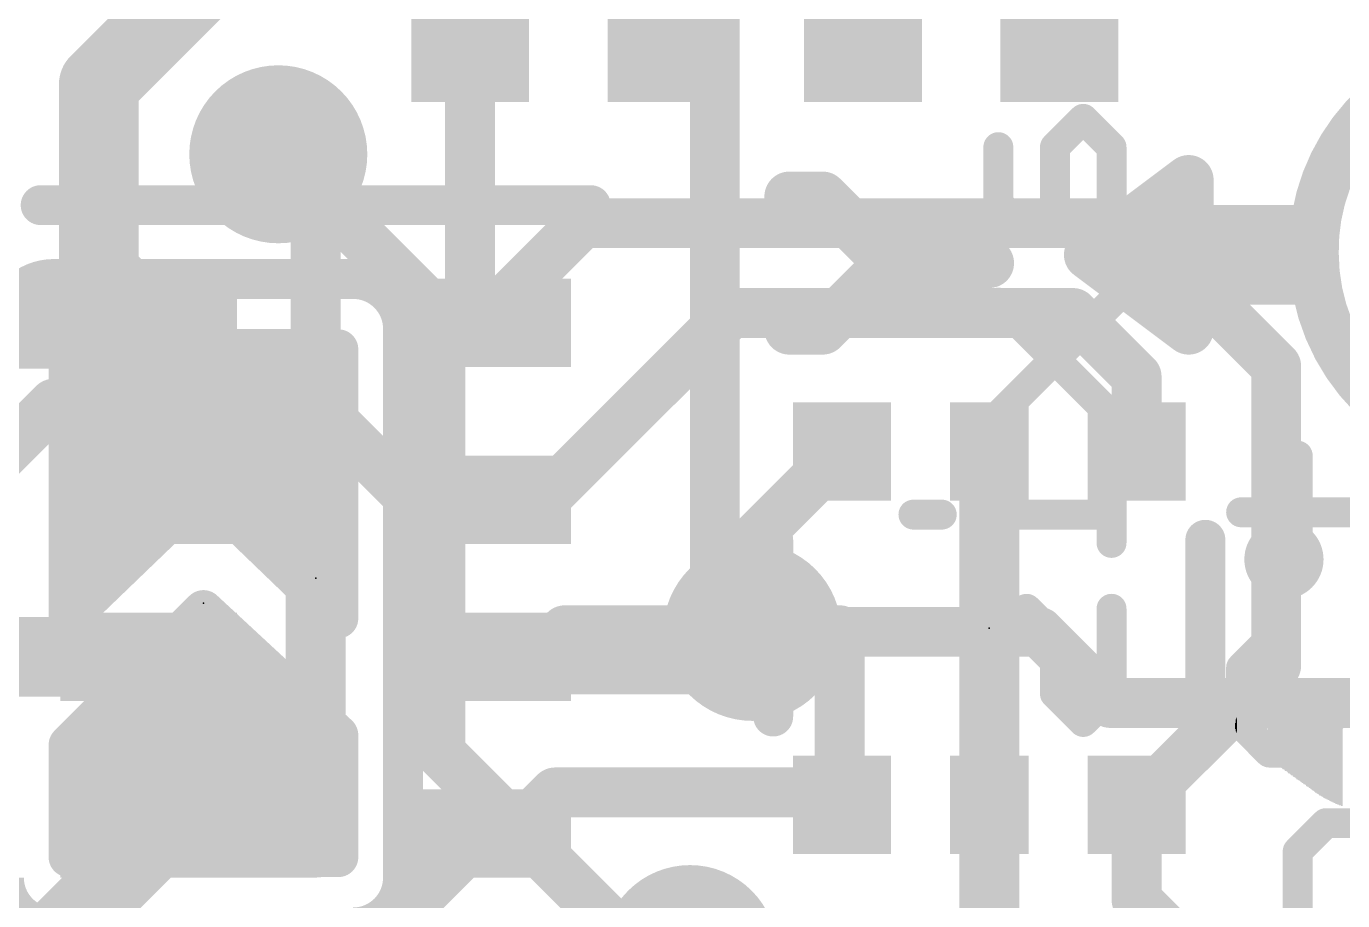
# Model space of a CAD drawing. Extents: x -0.1 to 17.9, y -0.1 to 25.5.
# Drawn here: x 5.13 to 11.83, y 15.5 to 19.96 of the extents above; entities that cross this region are included whole.
import ezdxf

# ---------------------------------------------------------------- set-up
doc = ezdxf.new("R2010")
doc.units = 0
for name, color, linetype in [('1', 12, 'CONTINUOUS'), ('16', 5, 'CONTINUOUS'), ('18', 110, 'CONTINUOUS'), ('21', 40, 'CONTINUOUS'), ('22', 6, 'CONTINUOUS'), ('23', 40, 'CONTINUOUS'), ('24', 6, 'CONTINUOUS')]:
    doc.layers.add(name, color=color, linetype=linetype)

# ---------------------------------------------------------------- blocks, each defined once
blk = doc.blocks.new('RECT')
blk.add_solid([(-0.5, -0.5), (0.5, -0.5), (-0.5, 0.5), (0.5, 0.5)])
blk = doc.blocks.new('RECT121920X243840R50')
at = {"const_width": 0.1905}
blk.add_lwpolyline([(0.2858, -0.5715), (0.2858, 0.5715, 0.4142), (0.1905, 0.6668), (-0.1905, 0.6668, 0.4142), (-0.2858, 0.5715), (-0.2858, -0.5715, 0.4142), (-0.1905, -0.6668), (0.1905, -0.6668, 0.4142)], format="xyb", close=True, dxfattribs=at)
blk.add_solid([(-0.2159, -0.5969), (0.2159, -0.5969), (-0.2159, 0.5969), (0.2159, 0.5969)])
blk = doc.blocks.new('ROUNDV')
at = {"const_width": 0.5}
blk.add_lwpolyline([(0, -0.25, 1), (0, 0.25, 1), (0, -0.25)], format="xyb", dxfattribs=at)

msp = doc.modelspace()

# ---------------------------------------------------------------- linework, layer by layer
at = {"layer": '1'}
for points, const_width in [([(6.262, 20.4225), (5.5, 19.6605)], 0.4064), ([(7.39, 20.346), (7.39, 18.509)], 0.254), ([(5.5, 19.6605), (5.5, 18.699)], 0.4064), ([(6.604, 19.1135), (6.4135, 19.304)], 0.254), ([(6.604, 19.1135), (6.604, 18.034)], 0.254), ([(7.454, 18.445), (7.962, 18.953)], 0.254), ([(7.962, 18.953), (10.765, 18.953)], 0.254), ([(10.765, 18.953), (11.4935, 18.2245)], 0.254), ([(5.754, 18.445), (5.5, 18.699)], 0.4064), ([(5.724, 18.415), (5.754, 18.445)], 0.4064), ([(7.39, 18.509), (7.454, 18.445)], 0.254), ([(4.445, 18.415), (5.724, 18.415)], 0.4064), ([(7.766, 17.545), (8.7168, 18.4958)], 0.254), ([(8.7168, 18.4958), (10.4592, 18.4958)], 0.254), ([(10.4592, 18.4958), (10.783, 18.172)], 0.254), ([(10.783, 18.172), (10.783, 17.791)], 0.254), ([(11.4935, 18.2245), (11.4935, 16.7005)], 0.254), ([(7.093, 17.545), (6.604, 18.034)], 0.254), ([(8.775, 17.283), (9.283, 17.791)], 0.254), ([(10.033, 15.991), (10.033, 17.791)], 0.3048), ([(5.754, 17.545), (6.2675, 17.545)], 0.3048), ([(6.2675, 17.545), (6.604, 17.2085)], 0.3048), ([(7.454, 17.545), (7.093, 17.545)], 0.254), ([(7.454, 17.545), (7.766, 17.545)], 0.254), ([(6.604, 17.2085), (6.604, 16.256)], 0.3048), ([(8.775, 17.283), (8.775, 16.9235)], 0.254), ([(8.8265, 16.872), (8.775, 16.9235)], 0.254), ([(8.7875, 16.872), (8.597, 16.6815)], 0.254), ([(8.7875, 16.872), (8.8265, 16.872)], 0.254), ([(5.754, 16.745), (4.718, 16.745)], 0.4064), ([(7.454, 16.745), (7.5175, 16.6815)], 0.254), ([(11.4935, 16.7005), (10.7835, 15.9905)], 0.254), ([(7.5175, 16.6815), (8.597, 16.6815)], 0.254), ([(6.604, 16.256), (6.193, 15.845)], 0.3048), ([(7.8225, 16.0545), (7.613, 15.845)], 0.254), ([(7.8225, 16.0545), (9.2195, 16.0545)], 0.254), ([(9.283, 15.991), (9.2195, 16.0545)], 0.254), ([(10.033, 15.991), (10.033, 15.081)], 0.3048), ([(10.783, 15.991), (10.7835, 15.9905)], 0.254), ([(10.783, 15.991), (10.783, 15.506)], 0.254), ([(5.754, 15.845), (4.797, 14.888)], 0.3048), ([(6.193, 15.845), (5.754, 15.845)], 0.3048), ([(6.858, 15.249), (7.454, 15.845)], 0.254), ([(7.613, 15.845), (7.454, 15.845)], 0.254), ([(10.783, 15.506), (11.303, 14.986)], 0.254)]:
    msp.add_lwpolyline(points, dxfattribs=dict(at, const_width=const_width))
for points, const_width in [([(5.6016, 19.6605, 1), (5.3984, 19.6605)], 0.2032), ([(5.4282, 19.7323, 1), (5.5718, 19.5887)], 0.2032), ([(6.4584, 19.3489, 1), (6.3686, 19.2591)], 0.127), ([(6.6675, 19.1135, 1), (6.5405, 19.1135)], 0.127), ([(6.5591, 19.0686, 1), (6.6489, 19.1584)], 0.127), ([(7.962, 19.0165, 1), (7.962, 18.8895)], 0.127), ([(8.0069, 18.9081, 1), (7.9171, 18.9979)], 0.127), ([(10.8099, 18.9979, 1), (10.7201, 18.9081)], 0.127), ([(10.765, 18.8895, 1), (10.765, 19.0165)], 0.127), ([(5.5718, 18.7708, 1), (5.4282, 18.6272)], 0.2032), ([(5.3984, 18.699, 1), (5.6016, 18.699)], 0.2032), ([(5.8258, 18.3732, 1), (5.6822, 18.5168)], 0.2032), ([(7.4349, 18.5539, 1), (7.3451, 18.4641)], 0.127), ([(5.6522, 18.4868, 1), (5.7958, 18.3432)], 0.2032), ([(5.6822, 18.3732, 1), (5.8258, 18.5168)], 0.2032), ([(5.724, 18.3134, 1), (5.724, 18.5166)], 0.2032), ([(7.3265, 18.509, 1), (7.4535, 18.509)], 0.127), ([(8.7168, 18.5593, 1), (8.7168, 18.4323)], 0.127), ([(8.7617, 18.4509, 1), (8.6719, 18.5407)], 0.127), ([(10.5041, 18.5407, 1), (10.4143, 18.4509)], 0.127), ([(10.4592, 18.4323, 1), (10.4592, 18.5593)], 0.127), ([(7.4091, 18.4899, 1), (7.4989, 18.4001)], 0.127), ([(7.4091, 18.4001, 1), (7.4989, 18.4899)], 0.127), ([(10.8465, 18.172, 1), (10.7195, 18.172)], 0.127), ([(11.557, 18.2245, 1), (11.43, 18.2245)], 0.127), ([(11.4486, 18.1796, 1), (11.5384, 18.2694)], 0.127), ([(10.7381, 18.1271, 1), (10.8279, 18.2169)], 0.127), ([(6.6489, 18.0789, 1), (6.5591, 17.9891)], 0.127), ([(6.5405, 18.034, 1), (6.6675, 18.034)], 0.127), ([(9.3279, 17.7461, 1), (9.2381, 17.8359)], 0.127), ([(10.1092, 17.791, 1), (9.9568, 17.791)], 0.1524), ([(10.7195, 17.791, 1), (10.8465, 17.791)], 0.127), ([(5.754, 17.6212, 1), (5.754, 17.4688)], 0.1524), ([(6.3214, 17.5989, 1), (6.2136, 17.4911)], 0.1524), ([(6.2675, 17.4688, 1), (6.2675, 17.6212)], 0.1524), ([(7.093, 17.6085, 1), (7.093, 17.4815)], 0.127), ([(7.0481, 17.5001, 1), (7.1379, 17.5899)], 0.127), ([(7.454, 17.6085, 1), (7.454, 17.4815)], 0.127), ([(7.454, 17.4815, 1), (7.454, 17.6085)], 0.127), ([(7.7211, 17.5899, 1), (7.8109, 17.5001)], 0.127), ([(7.766, 17.4815, 1), (7.766, 17.6085)], 0.127), ([(6.6802, 17.2085, 1), (6.5278, 17.2085)], 0.1524), ([(8.8385, 17.283, 1), (8.7115, 17.283)], 0.127), ([(8.7301, 17.3279, 1), (8.8199, 17.2381)], 0.127), ([(6.5501, 17.1546, 1), (6.6579, 17.2624)], 0.1524), ([(8.8199, 16.9684, 1), (8.7301, 16.8786)], 0.127), ([(8.7115, 16.9235, 1), (8.8385, 16.9235)], 0.127), ([(8.7875, 16.9355, 1), (8.7875, 16.8085)], 0.127), ([(8.8324, 16.8271, 1), (8.7426, 16.9169)], 0.127), ([(8.7816, 16.8271, 1), (8.8714, 16.9169)], 0.127), ([(8.8265, 16.8085, 1), (8.8265, 16.9355)], 0.127), ([(5.754, 16.6434, 1), (5.754, 16.8466)], 0.2032), ([(7.4989, 16.7899, 1), (7.4091, 16.7001)], 0.127), ([(11.5384, 16.6556, 1), (11.4486, 16.7454)], 0.127), ([(7.5175, 16.745, 1), (7.5175, 16.618)], 0.127), ([(7.4726, 16.6366, 1), (7.5624, 16.7264)], 0.127), ([(8.5521, 16.7264, 1), (8.6419, 16.6366)], 0.127), ([(8.597, 16.618, 1), (8.597, 16.745)], 0.127), ([(11.43, 16.7005, 1), (11.557, 16.7005)], 0.127), ([(6.6579, 16.2021, 1), (6.5501, 16.3099)], 0.1524), ([(6.5278, 16.256, 1), (6.6802, 16.256)], 0.1524), ([(7.8225, 16.118, 1), (7.8225, 15.991)], 0.127), ([(7.8674, 16.0096, 1), (7.7776, 16.0994)], 0.127), ([(9.2644, 16.0994, 1), (9.1746, 16.0096)], 0.127), ([(9.2195, 15.991, 1), (9.2195, 16.118)], 0.127), ([(9.2381, 15.9461, 1), (9.3279, 16.0359)], 0.127), ([(10.1092, 15.991, 1), (9.9568, 15.991)], 0.1524), ([(10.8279, 16.0359, 1), (10.7381, 15.9461)], 0.127), ([(10.8465, 15.991, 1), (10.7195, 15.991)], 0.127), ([(10.7386, 16.0354, 1), (10.8284, 15.9456)], 0.127), ([(10.7386, 15.9456, 1), (10.8284, 16.0354)], 0.127), ([(9.9568, 15.991, 1), (10.1092, 15.991)], 0.1524), ([(5.754, 15.9212, 1), (5.754, 15.7688)], 0.1524), ([(5.8079, 15.7911, 1), (5.7001, 15.8989)], 0.1524), ([(6.1391, 15.8989, 1), (6.2469, 15.7911)], 0.1524), ([(6.193, 15.7688, 1), (6.193, 15.9212)], 0.1524), ([(7.454, 15.9085, 1), (7.454, 15.7815)], 0.127), ([(7.4989, 15.8001, 1), (7.4091, 15.8899)], 0.127), ([(7.5681, 15.8899, 1), (7.6579, 15.8001)], 0.127), ([(7.613, 15.7815, 1), (7.613, 15.9085)], 0.127), ([(10.8279, 15.5509, 1), (10.7381, 15.4611)], 0.127), ([(10.7195, 15.506, 1), (10.8465, 15.506)], 0.127)]:
    msp.add_lwpolyline(points, format="xyb", dxfattribs=dict(at, const_width=const_width))
at = {"layer": '16'}
for points, const_width in [([(8.636, 21.717), (8.636, 17.0625)], 0.254), ([(7.239, 18.4785), (6.4135, 19.304)], 0.254), ([(7.239, 18.4785), (7.239, 16.256)], 0.254), ([(5.3459, 16.941), (5.3459, 18.311)], 0.2032), ([(5.3459, 18.311), (6.7191, 18.311)], 0.2032), ([(5.3459, 18.288), (6.7191, 18.288)], 0.2032), ([(6.7191, 18.311), (6.7191, 16.941)], 0.2032), ([(3.7465, 16.51), (5.2705, 18.034)], 0.254), ([(5.2705, 18.034), (6.0325, 18.034)], 0.254), ([(5.3459, 18.0848), (6.7191, 18.0848)], 0.2032), ([(5.3459, 17.8816), (6.7191, 17.8816)], 0.2032), ([(5.3459, 17.6784), (6.7191, 17.6784)], 0.2032), ([(6.0325, 17.6022), (5.3459, 16.941)], 0.2032), ([(6.7191, 16.941), (6.0325, 17.6022)], 0.2032), ([(5.3459, 17.4752), (5.9006, 17.4752)], 0.2032), ([(6.1644, 17.4752), (6.7191, 17.4752)], 0.2032), ([(5.3459, 17.272), (5.6896, 17.272)], 0.2032), ([(6.3754, 17.272), (6.7191, 17.272)], 0.2032), ([(5.3459, 17.0688), (5.4786, 17.0688)], 0.2032), ([(6.5864, 17.0688), (6.7191, 17.0688)], 0.2032), ([(8.636, 17.0625), (8.8265, 16.872)], 0.254), ([(6.0325, 16.9831), (5.3459, 16.2965)], 0.2032), ([(6.7191, 16.3465), (6.0325, 16.9831)], 0.2032), ([(5.915, 16.8656), (6.1592, 16.8656)], 0.2032), ([(8.8265, 16.872), (10.287, 16.872)], 0.254), ([(10.287, 16.872), (10.649, 16.51)], 0.254), ([(5.7118, 16.6624), (6.3784, 16.6624)], 0.2032), ([(10.649, 16.51), (15.24, 16.51)], 0.254), ([(5.5086, 16.4592), (6.5976, 16.4592)], 0.2032), ([(6.7191, 15.725), (6.7191, 16.3465)], 0.2032), ([(5.3459, 16.2965), (5.3459, 15.725)], 0.2032), ([(5.3459, 16.256), (6.7191, 16.256)], 0.2032), ([(7.239, 16.256), (8.255, 15.24)], 0.254), ([(6.0325, 16.002), (5.08, 15.0495)], 0.3048), ([(5.3459, 16.0528), (6.7191, 16.0528)], 0.2032), ([(5.3459, 15.8496), (6.7191, 15.8496)], 0.2032), ([(5.3459, 15.725), (6.7191, 15.725)], 0.2032)]:
    msp.add_lwpolyline(points, dxfattribs=dict(at, const_width=const_width))
for points, const_width in [([(6.4584, 19.3489, 1), (6.3686, 19.2591)], 0.127), ([(7.3025, 18.4785, 1), (7.1755, 18.4785)], 0.127), ([(7.1941, 18.4336, 1), (7.2839, 18.5234)], 0.127), ([(5.3967, 18.311, 1), (5.2951, 18.311)], 0.1016), ([(5.3459, 18.3618, 1), (5.3459, 18.2602)], 0.1016), ([(5.3459, 18.3388, 1), (5.3459, 18.2372)], 0.1016), ([(6.7699, 18.311, 1), (6.6683, 18.311)], 0.1016), ([(6.7191, 18.2602, 1), (6.7191, 18.3618)], 0.1016), ([(6.7191, 18.2372, 1), (6.7191, 18.3388)], 0.1016), ([(5.2705, 18.0975, 1), (5.2705, 17.9705)], 0.127), ([(5.3154, 17.9891, 1), (5.2256, 18.0789)], 0.127), ([(5.3459, 18.1356, 1), (5.3459, 18.034)], 0.1016), ([(6.0325, 17.9705, 1), (6.0325, 18.0975)], 0.127), ([(6.7191, 18.034, 1), (6.7191, 18.1356)], 0.1016), ([(5.3459, 17.9324, 1), (5.3459, 17.8308)], 0.1016), ([(6.7191, 17.8308, 1), (6.7191, 17.9324)], 0.1016), ([(5.3459, 17.7292, 1), (5.3459, 17.6276)], 0.1016), ([(6.7191, 17.6276, 1), (6.7191, 17.7292)], 0.1016), ([(6.0677, 17.6388, 1), (5.9973, 17.5656)], 0.1016), ([(6.0677, 17.5656, 1), (5.9973, 17.6388)], 0.1016), ([(5.3459, 17.526, 1), (5.3459, 17.4244)], 0.1016), ([(5.9006, 17.4244, 1), (5.9006, 17.526)], 0.1016), ([(6.1644, 17.526, 1), (6.1644, 17.4244)], 0.1016), ([(6.7191, 17.4244, 1), (6.7191, 17.526)], 0.1016), ([(5.3459, 17.3228, 1), (5.3459, 17.2212)], 0.1016), ([(5.6896, 17.2212, 1), (5.6896, 17.3228)], 0.1016), ([(6.3754, 17.3228, 1), (6.3754, 17.2212)], 0.1016), ([(6.7191, 17.2212, 1), (6.7191, 17.3228)], 0.1016), ([(5.3459, 17.1196, 1), (5.3459, 17.018)], 0.1016), ([(5.4786, 17.018, 1), (5.4786, 17.1196)], 0.1016), ([(6.5864, 17.1196, 1), (6.5864, 17.018)], 0.1016), ([(6.7191, 17.018, 1), (6.7191, 17.1196)], 0.1016), ([(8.6809, 17.1074, 1), (8.5911, 17.0176)], 0.127), ([(8.5725, 17.0625, 1), (8.6995, 17.0625)], 0.127), ([(5.3107, 16.9776, 1), (5.3811, 16.9044)], 0.1016), ([(6.067, 17.0204, 1), (5.998, 16.9458)], 0.1016), ([(6.0684, 16.9472, 1), (5.9966, 17.019)], 0.1016), ([(6.6839, 16.9044, 1), (6.7543, 16.9776)], 0.1016), ([(5.2951, 16.941, 1), (5.3967, 16.941)], 0.1016), ([(5.915, 16.9164, 1), (5.915, 16.8148)], 0.1016), ([(6.1592, 16.8148, 1), (6.1592, 16.9164)], 0.1016), ([(6.6683, 16.941, 1), (6.7699, 16.941)], 0.1016), ([(8.8265, 16.9355, 1), (8.8265, 16.8085)], 0.127), ([(8.7816, 16.8271, 1), (8.8714, 16.9169)], 0.127), ([(10.3319, 16.9169, 1), (10.2421, 16.8271)], 0.127), ([(10.287, 16.8085, 1), (10.287, 16.9355)], 0.127), ([(5.7118, 16.7132, 1), (5.7118, 16.6116)], 0.1016), ([(6.3784, 16.6116, 1), (6.3784, 16.7132)], 0.1016), ([(10.649, 16.5735, 1), (10.649, 16.4465)], 0.127), ([(5.5086, 16.51, 1), (5.5086, 16.4084)], 0.1016), ([(6.5976, 16.4084, 1), (6.5976, 16.51)], 0.1016), ([(10.6041, 16.4651, 1), (10.6939, 16.5549)], 0.127), ([(6.7699, 16.3465, 1), (6.6683, 16.3465)], 0.1016), ([(6.6846, 16.3092, 1), (6.7536, 16.3838)], 0.1016), ([(5.3967, 16.2965, 1), (5.2951, 16.2965)], 0.1016), ([(5.31, 16.3324, 1), (5.3818, 16.2606)], 0.1016), ([(5.3459, 16.3068, 1), (5.3459, 16.2052)], 0.1016), ([(6.7191, 16.2052, 1), (6.7191, 16.3068)], 0.1016), ([(7.2839, 16.3009, 1), (7.1941, 16.2111)], 0.127), ([(7.1755, 16.256, 1), (7.3025, 16.256)], 0.127), ([(5.3459, 16.1036, 1), (5.3459, 16.002)], 0.1016), ([(6.0864, 15.9481, 1), (5.9786, 16.0559)], 0.1524), ([(6.7191, 16.002, 1), (6.7191, 16.1036)], 0.1016), ([(5.3459, 15.9004, 1), (5.3459, 15.7988)], 0.1016), ([(6.7191, 15.7988, 1), (6.7191, 15.9004)], 0.1016), ([(5.3459, 15.7758, 1), (5.3459, 15.6742)], 0.1016), ([(6.7191, 15.6742, 1), (6.7191, 15.7758)], 0.1016), ([(5.2951, 15.725, 1), (5.3967, 15.725)], 0.1016), ([(6.6683, 15.725, 1), (6.7699, 15.725)], 0.1016)]:
    msp.add_lwpolyline(points, format="xyb", dxfattribs=dict(at, const_width=const_width))
at = {"layer": '21'}
for points, const_width in [([(12.701, 19.816, 0.4245), (11.685, 18.8)], 0.254), ([(11.1115, 19.173, 1), (10.9845, 19.173)], 0.127), ([(11.0861, 19.1222, 1), (11.0099, 19.2238)], 0.127), ([(9.0151, 19.1524, 1), (9.0151, 19.0254)], 0.127), ([(9.2295, 19.1338, 1), (9.1397, 19.044)], 0.127), ([(9.1846, 19.0254, 1), (9.1846, 19.1524)], 0.127), ([(10.884, 19.1135, 1), (10.884, 18.9865)], 0.127), ([(11.048, 18.9865, 1), (11.048, 19.1135)], 0.127), ([(5.204, 19.0958, 1), (5.204, 18.9942)], 0.1016), ([(8.004, 18.9942, 1), (8.004, 19.0958)], 0.1016), ([(11.048, 18.9825, 1), (11.048, 18.8555)], 0.127), ([(11.7465, 18.919, 1), (11.6195, 18.919)], 0.127), ([(11.683, 18.8555, 1), (11.683, 18.9825)], 0.127), ([(10.9845, 18.919, 1), (11.1115, 18.919)], 0.127), ([(10.5781, 18.8428, 1), (10.5019, 18.7412)], 0.127), ([(10.5019, 18.8428, 1), (10.5781, 18.7412)], 0.127), ([(10.5453, 18.8595, 1), (10.5453, 18.7325)], 0.127), ([(11.685, 18.8, 0.4142), (12.701, 17.784)], 0.254), ([(11.7485, 18.8, 1), (11.6215, 18.8)], 0.127), ([(11.683, 18.7325, 1), (11.683, 18.8595)], 0.127), ([(9.5236, 18.8135, 1), (9.5236, 18.6865)], 0.127), ([(9.5685, 18.7051, 1), (9.4787, 18.7949)], 0.127), ([(9.4787, 18.7051, 1), (9.5685, 18.7949)], 0.127), ([(10.032, 18.6865, 1), (10.032, 18.8135)], 0.127), ([(11.6215, 18.7989, 1), (11.7485, 18.8011)], 0.127), ([(11.048, 18.7285, 1), (11.048, 18.6015)], 0.127), ([(11.1115, 18.665, 1), (10.9845, 18.665)], 0.127), ([(11.683, 18.6015, 1), (11.683, 18.7285)], 0.127), ([(11.6195, 18.665, 1), (11.7465, 18.665)], 0.127), ([(10.8733, 18.6055, 1), (10.8733, 18.4785)], 0.127), ([(11.048, 18.4785, 1), (11.048, 18.6055)], 0.127), ([(9.0151, 18.4745, 1), (9.0151, 18.3475)], 0.127), ([(9.1397, 18.4559, 1), (9.2295, 18.3661)], 0.127), ([(9.1846, 18.3475, 1), (9.1846, 18.4745)], 0.127), ([(11.0099, 18.3602, 1), (11.0861, 18.4618)], 0.127), ([(10.9845, 18.411, 1), (11.1115, 18.411)], 0.127), ([(8.9838, 17.341, 1), (8.8822, 17.341)], 0.1016), ([(11.1838, 17.341, 1), (11.0822, 17.341)], 0.1016), ([(11.533, 17.141, 1), (11.533, 17.341, 1), (11.533, 17.141)], 0.2032), ([(8.8822, 16.441, 1), (8.9838, 16.441)], 0.1016), ([(11.0822, 16.441, 1), (11.1838, 16.441)], 0.1016)]:
    msp.add_lwpolyline(points, format="xyb", dxfattribs=dict(at, const_width=const_width))
for points, const_width in [([(10.54, 18.792), (11.048, 19.173)], 0.254), ([(11.048, 19.173), (11.048, 18.919)], 0.254), ([(9.1846, 19.0889), (9.0151, 19.0889)], 0.254), ([(9.5236, 18.75), (9.1846, 19.0889)], 0.254), ([(10.884, 19.05), (11.048, 19.05)], 0.254), ([(5.204, 19.045), (8.004, 19.045)], 0.2032), ([(11.048, 18.919), (11.683, 18.919)], 0.254), ([(11.683, 18.919), (11.683, 18.665)], 0.254), ([(11.048, 18.411), (10.54, 18.792)], 0.254), ([(10.5453, 18.796), (11.683, 18.796)], 0.254), ([(9.1846, 18.411), (9.5236, 18.75)], 0.254), ([(9.5236, 18.75), (10.032, 18.75)], 0.254), ([(11.683, 18.665), (11.048, 18.665)], 0.254), ([(11.048, 18.665), (11.048, 18.411)], 0.254), ([(10.8733, 18.542), (11.048, 18.542)], 0.254), ([(9.0151, 18.411), (9.1846, 18.411)], 0.254), ([(8.933, 16.441), (8.933, 17.341)], 0.2032), ([(11.133, 16.441), (11.133, 17.341)], 0.2032)]:
    msp.add_lwpolyline(points, dxfattribs=dict(at, const_width=const_width))
at = {"layer": '22'}
for points, const_width in [([(10.2231, 20.4198), (10.2231, 19.8436)], 0.1524), ([(10.5112, 19.4843), (10.3672, 19.3402)], 0.1524), ([(10.6553, 19.3402), (10.5112, 19.4843)], 0.1524), ([(10.0791, 19.3402), (10.0791, 19.0521)], 0.1524), ([(10.3672, 19.3402), (10.3672, 18.9081)], 0.1524), ([(10.6553, 18.9081), (10.6553, 19.3402)], 0.1524), ([(10.0791, 19.0521), (10.2231, 18.9081)], 0.1524), ([(10.2231, 18.9081), (10.6553, 18.9081)], 0.1524), ([(5.2705, 18.669), (6.7945, 18.669)], 0.2032), ([(10.0791, 18.5488), (10.6553, 17.9725)], 0.1524), ([(10.6553, 18.5488), (10.0791, 17.9725)], 0.1524), ([(7.0485, 15.621), (7.0485, 18.415)], 0.2032), ([(11.6031, 17.7692), (11.6031, 17.1929)], 0.1524), ([(10.0791, 17.6132), (10.0791, 17.4692)], 0.1524), ([(10.6553, 17.6132), (10.6553, 17.3251)], 0.1524), ([(11.315, 17.481), (11.8912, 17.481)], 0.1524), ([(9.6469, 17.4692), (9.791, 17.4692)], 0.1524), ([(10.0791, 17.4692), (10.6553, 17.4692)], 0.1524), ([(10.2231, 16.9896), (10.0791, 16.8455)], 0.1524), ([(10.3672, 16.8455), (10.2231, 16.9896)], 0.1524), ([(10.6553, 16.9896), (10.6553, 16.5574)], 0.1524), ([(7.8728, 16.8803), (9.271, 16.8803)], 0.254), ([(9.271, 16.8803), (9.271, 15.9482)], 0.254), ([(10.0791, 16.8455), (10.0791, 16.4133)], 0.1524), ([(10.3672, 16.5574), (10.3672, 16.8455)], 0.1524), ([(11.315, 16.6896), (11.459, 16.8336)], 0.1524), ([(12.1793, 16.8336), (11.6031, 16.2574)], 0.1524), ([(11.315, 16.4015), (11.315, 16.6896)], 0.1524), ([(10.5112, 16.4133), (10.3672, 16.5574)], 0.1524), ([(10.6553, 16.5574), (10.5112, 16.4133)], 0.1524), ([(11.459, 16.2574), (11.315, 16.4015)], 0.1524), ([(11.6031, 16.2574), (11.459, 16.2574)], 0.1524), ([(11.6031, 15.7541), (11.7471, 15.8981)], 0.1524), ([(11.7471, 15.8981), (12.0352, 15.8981)], 0.1524), ([(11.6031, 15.3219), (11.6031, 15.7541)], 0.1524)]:
    msp.add_lwpolyline(points, dxfattribs=dict(at, const_width=const_width))
for points, const_width in [([(10.185, 19.8436, 1), (10.2612, 19.8436)], 0.0762), ([(10.5382, 19.5112, 1), (10.4843, 19.4573)], 0.0762), ([(10.5382, 19.4573, 1), (10.4843, 19.5112)], 0.0762), ([(10.1172, 19.3402, 1), (10.041, 19.3402)], 0.0762), ([(10.3402, 19.3672, 1), (10.3941, 19.3133)], 0.0762), ([(10.4053, 19.3402, 1), (10.3291, 19.3402)], 0.0762), ([(10.6934, 19.3402, 1), (10.6172, 19.3402)], 0.0762), ([(10.6284, 19.3133, 1), (10.6822, 19.3672)], 0.0762), ([(10.106, 19.0791, 1), (10.0521, 19.0252)], 0.0762), ([(10.041, 19.0521, 1), (10.1172, 19.0521)], 0.0762), ([(10.2231, 18.9462, 1), (10.2231, 18.87)], 0.0762), ([(10.1962, 18.8811, 1), (10.2501, 18.935)], 0.0762), ([(10.6553, 18.87, 1), (10.6553, 18.9462)], 0.0762), ([(10.3291, 18.9081, 1), (10.4053, 18.9081)], 0.0762), ([(10.6172, 18.9081, 1), (10.6934, 18.9081)], 0.0762), ([(5.2705, 18.669, 0.4142), (5.0165, 18.415)], 0.2032), ([(5.2705, 18.7198, 1), (5.2705, 18.6182)], 0.1016), ([(5.2705, 18.6182, 1), (5.2705, 18.7198)], 0.1016), ([(7.0485, 18.415, 0.4142), (6.7945, 18.669)], 0.2032), ([(6.7945, 18.7198, 1), (6.7945, 18.6182)], 0.1016), ([(6.7945, 18.6182, 1), (6.7945, 18.7198)], 0.1016), ([(10.106, 18.5757, 1), (10.0521, 18.5218)], 0.0762), ([(10.6822, 18.5218, 1), (10.6284, 18.5757)], 0.0762), ([(7.0993, 18.415, 1), (6.9977, 18.415)], 0.1016), ([(6.9977, 18.415, 1), (7.0993, 18.415)], 0.1016), ([(10.0521, 17.9995, 1), (10.106, 17.9456)], 0.0762), ([(10.6284, 17.9456, 1), (10.6822, 17.9995)], 0.0762), ([(11.6412, 17.7692, 1), (11.565, 17.7692)], 0.0762), ([(10.1172, 17.6132, 1), (10.041, 17.6132)], 0.0762), ([(10.6934, 17.6132, 1), (10.6172, 17.6132)], 0.0762), ([(11.315, 17.5191, 1), (11.315, 17.4429)], 0.0762), ([(9.6469, 17.5073, 1), (9.6469, 17.4311)], 0.0762), ([(9.791, 17.4311, 1), (9.791, 17.5073)], 0.0762), ([(10.0791, 17.5073, 1), (10.0791, 17.4311)], 0.0762), ([(10.041, 17.4692, 1), (10.1172, 17.4692)], 0.0762), ([(10.6553, 17.4311, 1), (10.6553, 17.5073)], 0.0762), ([(10.6172, 17.3251, 1), (10.6934, 17.3251)], 0.0762), ([(11.565, 17.1929, 1), (11.6412, 17.1929)], 0.0762), ([(10.2501, 17.0165, 1), (10.1962, 16.9626)], 0.0762), ([(10.2501, 16.9626, 1), (10.1962, 17.0165)], 0.0762), ([(10.6934, 16.9896, 1), (10.6172, 16.9896)], 0.0762), ([(7.8728, 16.9438, 1), (7.8728, 16.8168)], 0.127), ([(9.3345, 16.8803, 1), (9.2075, 16.8803)], 0.127), ([(9.271, 16.8168, 1), (9.271, 16.9438)], 0.127), ([(10.1172, 16.8455, 1), (10.041, 16.8455)], 0.0762), ([(10.0521, 16.8724, 1), (10.106, 16.8186)], 0.0762), ([(10.4053, 16.8455, 1), (10.3291, 16.8455)], 0.0762), ([(10.3402, 16.8186, 1), (10.3941, 16.8724)], 0.0762), ([(11.486, 16.8067, 1), (11.4321, 16.8606)], 0.0762), ([(11.288, 16.7165, 1), (11.3419, 16.6626)], 0.0762), ([(11.3531, 16.6896, 1), (11.2769, 16.6896)], 0.0762), ([(10.3941, 16.5843, 1), (10.3402, 16.5305)], 0.0762), ([(10.6822, 16.5305, 1), (10.6284, 16.5843)], 0.0762), ([(10.3291, 16.5574, 1), (10.4053, 16.5574)], 0.0762), ([(10.6172, 16.5574, 1), (10.6934, 16.5574)], 0.0762), ([(10.041, 16.4133, 1), (10.1172, 16.4133)], 0.0762), ([(10.4843, 16.4403, 1), (10.5382, 16.3864)], 0.0762), ([(10.4843, 16.3864, 1), (10.5382, 16.4403)], 0.0762), ([(11.3419, 16.4284, 1), (11.288, 16.3745)], 0.0762), ([(11.2769, 16.4015, 1), (11.3531, 16.4015)], 0.0762), ([(11.459, 16.2955, 1), (11.459, 16.2193)], 0.0762), ([(11.4321, 16.2305, 1), (11.486, 16.2844)], 0.0762), ([(11.5761, 16.2844, 1), (11.63, 16.2305)], 0.0762), ([(11.6031, 16.2193, 1), (11.6031, 16.2955)], 0.0762), ([(9.2075, 15.9482, 1), (9.3345, 15.9482)], 0.127), ([(11.7471, 15.9362, 1), (11.7471, 15.86)], 0.0762), ([(11.7741, 15.8712, 1), (11.7202, 15.9251)], 0.0762), ([(11.5761, 15.781, 1), (11.63, 15.7271)], 0.0762), ([(11.6412, 15.7541, 1), (11.565, 15.7541)], 0.0762), ([(5.0165, 15.621, 0.4142), (5.2705, 15.367)], 0.2032), ([(6.7945, 15.367, 0.4142), (7.0485, 15.621)], 0.2032), ([(7.0993, 15.621, 1), (6.9977, 15.621)], 0.1016), ([(6.9977, 15.621, 1), (7.0993, 15.621)], 0.1016)]:
    msp.add_lwpolyline(points, format="xyb", dxfattribs=dict(at, const_width=const_width))
at = {"layer": '23'}
for p in [(6.604, 17.145), (10.033, 16.891)]:
    msp.add_point(p, dxfattribs=at)
at = {"layer": '24'}
msp.add_point((6.0325, 17.018), dxfattribs=at)

# ---------------------------------------------------------------- block references
at = {"layer": '1'}
for p, xscale, yscale, rotation in [((7.39, 20.346), 1.55, 0.6, 270), ((8.39, 20.346), 1.55, 0.6, 270), ((9.39, 20.346), 1.55, 0.6, 270), ((10.39, 20.346), 1.55, 0.6, 270), ((5.754, 18.445), 0.45, 0.9, 270), ((7.454, 18.445), 0.45, 0.9, 270), ((9.283, 17.791), 0.5, 0.5, 180), ((10.033, 17.791), 0.4, 0.5, 180), ((10.783, 17.791), 0.5, 0.5, 180), ((5.754, 17.545), 0.45, 0.9, 270), ((7.454, 17.545), 0.45, 0.9, 270), ((5.754, 16.745), 0.45, 0.9, 270), ((7.454, 16.745), 0.45, 0.9, 270), ((9.283, 15.991), 0.5, 0.5, 180), ((10.033, 15.991), 0.4, 0.5, 180), ((10.783, 15.991), 0.5, 0.5, 180), ((5.754, 15.845), 0.45, 0.9, 270), ((7.454, 15.845), 0.45, 0.9, 270)]:
    msp.add_blockref('RECT', p, dxfattribs=dict(at, xscale=xscale, yscale=yscale, rotation=rotation))
at = {"layer": '16', "rotation": 90}
for p in [(6.0325, 18.034), (6.0325, 16.002)]:
    msp.add_blockref('RECT121920X243840R50', p, dxfattribs=at)
at = {"layer": '18'}
for p, xscale, yscale in [((6.4135, 19.304), 0.9064, 0.9064), ((6.4135, 19.304), 0.9064, 0.9064), ((8.8265, 16.872), 0.9064, 0.9064), ((8.8265, 16.872), 0.9064, 0.9064), ((8.509, 15.24), 0.889, 0.889), ((8.509, 15.24), 0.889, 0.889)]:
    msp.add_blockref('ROUNDV', p, dxfattribs=dict(at, xscale=xscale, yscale=yscale))
at = {"layer": '21', "rotation": 90}
for p, xscale, yscale in [((11.7729, 16.3144), 0.6134, 0.0038), ((11.7767, 16.3144), 0.6134, 0.0038), ((11.7805, 16.3125), 0.6172, 0.0038), ((11.7843, 16.3144), 0.621, 0.0038), ((11.7881, 16.3125), 0.6248, 0.0038), ((11.7919, 16.3125), 0.6248, 0.0039), ((11.7958, 16.3125), 0.6324, 0.0038), ((11.7996, 16.3125), 0.6324, 0.0038), ((11.8034, 16.3125), 0.6324, 0.0038), ((11.8072, 16.3106), 0.6362, 0.0038), ((11.811, 16.3126), 0.6401, 0.0038), ((11.8148, 16.3107), 0.6439, 0.0038), ((11.8186, 16.3107), 0.6439, 0.0038), ((11.8224, 16.3107), 0.6439, 0.0038), ((11.8262, 16.3107), 0.6515, 0.0038), ((11.83, 16.3107), 0.6515, 0.0039), ((11.5595, 16.3525), 0.4, 0.0038), ((11.5633, 16.3506), 0.4038, 0.0039), ((11.5672, 16.3487), 0.4076, 0.0038), ((11.571, 16.3488), 0.4153, 0.0038), ((11.5748, 16.3488), 0.4153, 0.0038), ((11.5786, 16.3468), 0.4191, 0.0038), ((11.5824, 16.3468), 0.4268, 0.0038), ((11.5862, 16.3468), 0.4268, 0.0038), ((11.59, 16.3449), 0.4306, 0.0038), ((11.5938, 16.3449), 0.4382, 0.0038), ((11.5976, 16.343), 0.442, 0.0038), ((11.6014, 16.343), 0.442, 0.0039), ((11.6053, 16.343), 0.4496, 0.0038), ((11.6091, 16.3411), 0.4534, 0.0038), ((11.6129, 16.3411), 0.4534, 0.0038), ((11.6167, 16.3411), 0.461, 0.0038), ((11.6205, 16.3392), 0.4648, 0.0038), ((11.6243, 16.3373), 0.4686, 0.0038), ((11.6281, 16.3392), 0.4724, 0.0038), ((11.6319, 16.3373), 0.4762, 0.0038), ((11.6357, 16.3354), 0.4801, 0.0038), ((11.6395, 16.3354), 0.4801, 0.0039), ((11.6434, 16.3354), 0.4877, 0.0038), ((11.6472, 16.3334), 0.4915, 0.0038), ((11.651, 16.3316), 0.4953, 0.0038), ((11.6548, 16.3334), 0.4991, 0.0038), ((11.6586, 16.3316), 0.5029, 0.0038), ((11.6624, 16.3297), 0.5067, 0.0038), ((11.6662, 16.3316), 0.5105, 0.0038), ((11.67, 16.3297), 0.5143, 0.0038), ((11.6738, 16.3278), 0.5181, 0.0038), ((11.6776, 16.3278), 0.5257, 0.0039), ((11.6815, 16.3278), 0.5257, 0.0038), ((11.6853, 16.3258), 0.5295, 0.0038), ((11.6891, 16.3258), 0.5373, 0.0038), ((11.6929, 16.3239), 0.5411, 0.0038), ((11.6967, 16.3239), 0.5411, 0.0038), ((11.7005, 16.3239), 0.5487, 0.0038), ((11.7043, 16.3221), 0.5525, 0.0038), ((11.7081, 16.3221), 0.5525, 0.0038), ((11.7119, 16.3221), 0.5601, 0.0038), ((11.7157, 16.3202), 0.5639, 0.0039), ((11.7196, 16.3202), 0.5639, 0.0038), ((11.7234, 16.3202), 0.5715, 0.0038), ((11.7272, 16.3202), 0.5715, 0.0038), ((11.731, 16.3182), 0.5753, 0.0038), ((11.7348, 16.3182), 0.5829, 0.0038), ((11.7386, 16.3182), 0.5829, 0.0038), ((11.7424, 16.3163), 0.5867, 0.0038), ((11.7462, 16.3163), 0.5867, 0.0038), ((11.75, 16.3163), 0.5944, 0.0038), ((11.7538, 16.3163), 0.5944, 0.0039), ((11.7577, 16.3144), 0.5982, 0.0038), ((11.7615, 16.3163), 0.602, 0.0038), ((11.7653, 16.3144), 0.6058, 0.0038), ((11.7691, 16.3144), 0.6058, 0.0038), ((11.3576, 16.3925), 0.1905, 0.0038), ((11.3614, 16.3907), 0.1943, 0.0038), ((11.3652, 16.3888), 0.1981, 0.0038), ((11.369, 16.3907), 0.2019, 0.0038), ((11.3728, 16.3887), 0.2058, 0.0039), ((11.3767, 16.3868), 0.2096, 0.0038), ((11.3805, 16.3868), 0.2172, 0.0038), ((11.3843, 16.3868), 0.2172, 0.0038), ((11.3881, 16.3849), 0.221, 0.0038), ((11.3919, 16.3849), 0.2286, 0.0038), ((11.3957, 16.3849), 0.2286, 0.0038), ((11.3995, 16.383), 0.2324, 0.0038), ((11.4033, 16.383), 0.24, 0.0038), ((11.4071, 16.3811), 0.2438, 0.0038), ((11.4109, 16.3811), 0.2438, 0.0039), ((11.4148, 16.3811), 0.2514, 0.0038), ((11.4186, 16.3792), 0.2552, 0.0038), ((11.4224, 16.3773), 0.2591, 0.0038), ((11.4262, 16.3791), 0.2629, 0.0038), ((11.43, 16.3773), 0.2667, 0.0038), ((11.4338, 16.3754), 0.2705, 0.0038), ((11.4376, 16.3754), 0.2705, 0.0038), ((11.4414, 16.3754), 0.2781, 0.0038), ((11.4452, 16.3735), 0.2819, 0.0038), ((11.449, 16.3715), 0.2857, 0.0039), ((11.4529, 16.3735), 0.2896, 0.0038), ((11.4567, 16.3716), 0.2934, 0.0038), ((11.4605, 16.3697), 0.2972, 0.0038), ((11.4643, 16.3716), 0.301, 0.0038), ((11.4681, 16.3697), 0.3048, 0.0038), ((11.4719, 16.3678), 0.3086, 0.0038), ((11.4757, 16.3678), 0.3163, 0.0038), ((11.4795, 16.3678), 0.3163, 0.0038), ((11.4833, 16.3659), 0.3201, 0.0038), ((11.4871, 16.3659), 0.3277, 0.0039), ((11.491, 16.3659), 0.3277, 0.0038), ((11.4948, 16.3639), 0.3315, 0.0038), ((11.4986, 16.3639), 0.3391, 0.0038), ((11.5024, 16.362), 0.3429, 0.0038), ((11.5062, 16.362), 0.3429, 0.0038), ((11.51, 16.362), 0.3505, 0.0038), ((11.5138, 16.3602), 0.3543, 0.0038), ((11.5176, 16.3602), 0.3543, 0.0038), ((11.5214, 16.3602), 0.3619, 0.0038), ((11.5252, 16.3583), 0.3657, 0.0039), ((11.5291, 16.3563), 0.3696, 0.0038), ((11.5329, 16.3582), 0.3734, 0.0038), ((11.5367, 16.3563), 0.3772, 0.0038), ((11.5405, 16.3544), 0.381, 0.0038), ((11.5443, 16.3544), 0.381, 0.0038), ((11.5481, 16.3544), 0.3886, 0.0038), ((11.5519, 16.3525), 0.3924, 0.0038), ((11.5557, 16.3506), 0.3962, 0.0038), ((11.289, 16.3964), 0.0609, 0.0038), ((11.2928, 16.3963), 0.0762, 0.0038), ((11.2967, 16.3964), 0.0915, 0.0039), ((11.3005, 16.3983), 0.1029, 0.0038), ((11.3043, 16.3964), 0.1143, 0.0038), ((11.3081, 16.3964), 0.1219, 0.0038), ((11.3119, 16.3964), 0.1295, 0.0038), ((11.3157, 16.3964), 0.1371, 0.0038), ((11.3195, 16.3963), 0.1448, 0.0038), ((11.3233, 16.3963), 0.1448, 0.0038), ((11.3271, 16.3963), 0.1524, 0.0038), ((11.3309, 16.3963), 0.16, 0.0038), ((11.3347, 16.3944), 0.1638, 0.0039), ((11.3386, 16.3944), 0.1715, 0.0038), ((11.3424, 16.3944), 0.1715, 0.0038), ((11.3462, 16.3925), 0.1753, 0.0038), ((11.35, 16.3925), 0.1829, 0.0038), ((11.3538, 16.3907), 0.1867, 0.0038), ((11.2852, 16.3925), 0.0305, 0.0038)]:
    msp.add_blockref('RECT', p, dxfattribs=dict(at, xscale=xscale, yscale=yscale))

doc.saveas('drawing.dxf')
